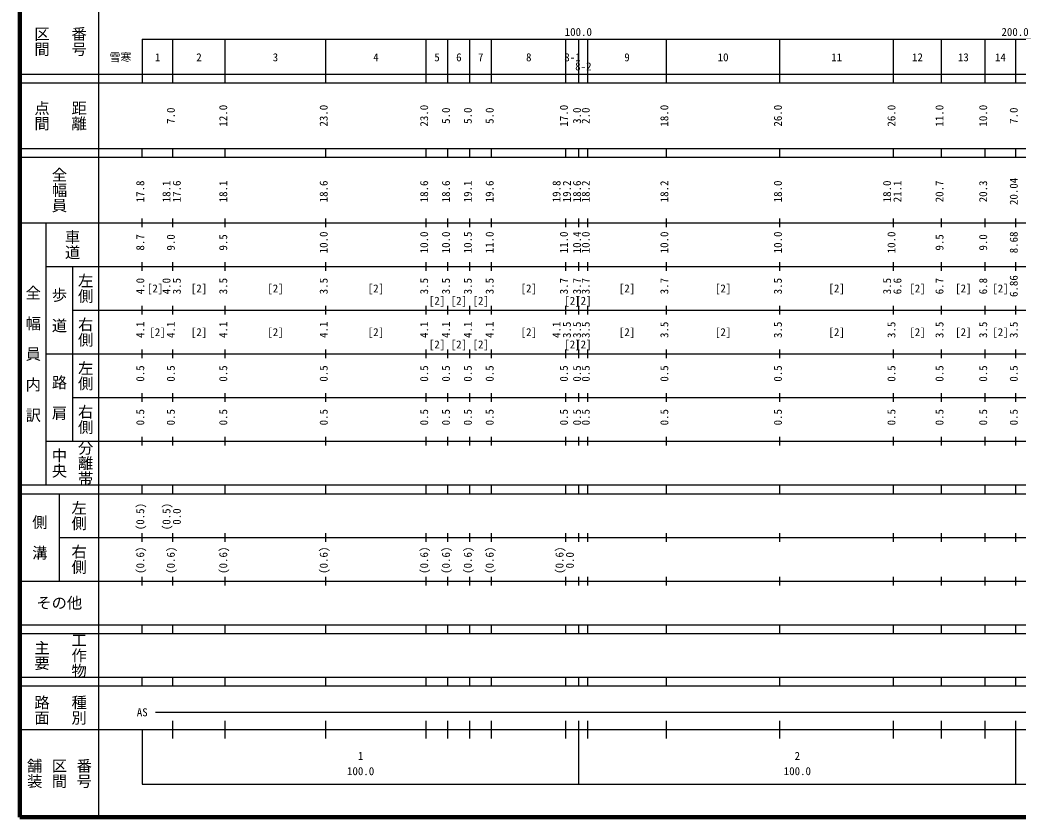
# Model space of a CAD drawing. Units: millimetres on the paper, enlarged 1000 times. Extents: x 40000 to 680000, y 20000 to 380000.
# Drawn here: x 40000 to 268528, y 20000 to 202409 of the extents above; entities that cross this region are included whole.
import ezdxf
from ezdxf.enums import TextEntityAlignment as Align

# ---------------------------------------------------------------- set-up
doc = ezdxf.new("R2010")
doc.units = ezdxf.units.MM
doc.header["$LTSCALE"] = 1000
doc.layers.add('M-TTL', color=2, linetype='Continuous', lineweight=140)
doc.layers.add('M-TTL-BAND', color=7, linetype='Continuous', lineweight=25)
doc.styles.add('@ＭＳ ゴシック', font='')
doc.styles.add('ＭＳ ゴシック', font='')
doc.styles.get('@ＭＳ ゴシック').set_extended_font_data('@MS Gothic')
doc.styles.get('ＭＳ ゴシック').set_extended_font_data('MS Gothic')

msp = doc.modelspace()

# ---------------------------------------------------------------- linework, layer by layer
at = {"layer": 'M-TTL'}
for p, q in [((40000, 380000), (40000, 20000)), ((40000, 20000), (680000, 20000))]:
    msp.add_line(p, q, dxfattribs=at)
at = {"layer": 'M-TTL-BAND'}
for p, q in [((58000, 370000), (58000, 20000)), ((68000, 198000), (579000, 198000)), ((68000, 198000), (68000, 188000)), ((75000, 188000), (75000, 198000)), ((87000, 188000), (87000, 198000)), ((110000, 188000), (110000, 198000)), ((133000, 188000), (133000, 198000)), ((138000, 188000), (138000, 198000)), ((143000, 188000), (143000, 198000)), ((148000, 188000), (148000, 198000)), ((165000, 188000), (165000, 198000)), ((168000, 188000), (168000, 198000)), ((170000, 188000), (170000, 198000)), ((188000, 188000), (188000, 198000)), ((214000, 188000), (214000, 198000)), ((240000, 188000), (240000, 198000)), ((251000, 188000), (251000, 198000)), ((261000, 188000), (261000, 198000)), ((268000, 188000), (268000, 198000)), ((40000, 190000), (579000, 190000)), ((40000, 188000), (579000, 188000)), ((40000, 173000), (579000, 173000)), ((68000, 171000), (68000, 173000)), ((75000, 171000), (75000, 173000)), ((87000, 171000), (87000, 173000)), ((110000, 171000), (110000, 173000)), ((133000, 171000), (133000, 173000)), ((138000, 171000), (138000, 173000)), ((143000, 171000), (143000, 173000)), ((148000, 171000), (148000, 173000)), ((165000, 171000), (165000, 173000)), ((168000, 171000), (168000, 173000)), ((170000, 171000), (170000, 173000)), ((188000, 171000), (188000, 173000)), ((214000, 171000), (214000, 173000)), ((240000, 171000), (240000, 173000)), ((251000, 171000), (251000, 173000)), ((261000, 171000), (261000, 173000)), ((268000, 171000), (268000, 173000)), ((40000, 171000), (579000, 171000)), ((40000, 156000), (579000, 156000)), ((46000, 96000), (46000, 156000)), ((68000, 155000), (68000, 157000)), ((75000, 155000), (75000, 157000)), ((87000, 155000), (87000, 157000)), ((110000, 155000), (110000, 157000)), ((133000, 155000), (133000, 157000)), ((138000, 155000), (138000, 157000)), ((143000, 155000), (143000, 157000)), ((148000, 155000), (148000, 157000)), ((165000, 155000), (165000, 157000)), ((168000, 155000), (168000, 157000)), ((170000, 155000), (170000, 157000)), ((188000, 155000), (188000, 157000)), ((214000, 155000), (214000, 157000)), ((240000, 155000), (240000, 157000)), ((251000, 155000), (251000, 157000)), ((261000, 155000), (261000, 157000)), ((268000, 155000), (268000, 157000)), ((68000, 145000), (68000, 147000)), ((75000, 145000), (75000, 147000)), ((87000, 145000), (87000, 147000)), ((110000, 145000), (110000, 147000)), ((133000, 145000), (133000, 147000)), ((138000, 145000), (138000, 147000)), ((143000, 145000), (143000, 147000)), ((148000, 145000), (148000, 147000)), ((165000, 145000), (165000, 147000)), ((168000, 145000), (168000, 147000)), ((170000, 145000), (170000, 147000)), ((188000, 145000), (188000, 147000)), ((214000, 145000), (214000, 147000)), ((240000, 145000), (240000, 147000)), ((251000, 145000), (251000, 147000)), ((261000, 145000), (261000, 147000)), ((268000, 145000), (268000, 147000)), ((46000, 146000), (579000, 146000)), ((52000, 146000), (52000, 106000)), ((52000, 136000), (579000, 136000)), ((68000, 135000), (68000, 137000)), ((75000, 135000), (75000, 137000)), ((87000, 135000), (87000, 137000)), ((110000, 135000), (110000, 137000)), ((133000, 135000), (133000, 137000)), ((138000, 135000), (138000, 137000)), ((143000, 135000), (143000, 137000)), ((148000, 135000), (148000, 137000)), ((165000, 135000), (165000, 137000)), ((168000, 135000), (168000, 137000)), ((170000, 135000), (170000, 137000)), ((188000, 135000), (188000, 137000)), ((214000, 135000), (214000, 137000)), ((240000, 135000), (240000, 137000)), ((251000, 135000), (251000, 137000)), ((261000, 135000), (261000, 137000)), ((268000, 135000), (268000, 137000)), ((46000, 126000), (579000, 126000)), ((68000, 125000), (68000, 127000)), ((75000, 125000), (75000, 127000)), ((87000, 125000), (87000, 127000)), ((110000, 125000), (110000, 127000)), ((133000, 125000), (133000, 127000)), ((138000, 125000), (138000, 127000)), ((143000, 125000), (143000, 127000)), ((148000, 125000), (148000, 127000)), ((165000, 125000), (165000, 127000)), ((168000, 125000), (168000, 127000)), ((170000, 125000), (170000, 127000)), ((188000, 125000), (188000, 127000)), ((214000, 125000), (214000, 127000)), ((240000, 125000), (240000, 127000)), ((251000, 125000), (251000, 127000)), ((261000, 125000), (261000, 127000)), ((268000, 125000), (268000, 127000)), ((68000, 115000), (68000, 117000)), ((75000, 115000), (75000, 117000)), ((87000, 115000), (87000, 117000)), ((110000, 115000), (110000, 117000)), ((133000, 115000), (133000, 117000)), ((138000, 115000), (138000, 117000)), ((143000, 115000), (143000, 117000)), ((148000, 115000), (148000, 117000)), ((165000, 115000), (165000, 117000)), ((168000, 115000), (168000, 117000)), ((170000, 115000), (170000, 117000)), ((188000, 115000), (188000, 117000)), ((214000, 115000), (214000, 117000)), ((240000, 115000), (240000, 117000)), ((251000, 115000), (251000, 117000)), ((261000, 115000), (261000, 117000)), ((268000, 115000), (268000, 117000)), ((52000, 116000), (579000, 116000)), ((46000, 106000), (579000, 106000)), ((68000, 105000), (68000, 107000)), ((75000, 105000), (75000, 107000)), ((87000, 105000), (87000, 107000)), ((110000, 105000), (110000, 107000)), ((133000, 105000), (133000, 107000)), ((138000, 105000), (138000, 107000)), ((143000, 105000), (143000, 107000)), ((148000, 105000), (148000, 107000)), ((165000, 105000), (165000, 107000)), ((168000, 105000), (168000, 107000)), ((170000, 105000), (170000, 107000)), ((188000, 105000), (188000, 107000)), ((214000, 105000), (214000, 107000)), ((240000, 105000), (240000, 107000)), ((251000, 105000), (251000, 107000)), ((261000, 105000), (261000, 107000)), ((268000, 105000), (268000, 107000)), ((40000, 96000), (579000, 96000)), ((68000, 94000), (68000, 96000)), ((75000, 94000), (75000, 96000)), ((87000, 94000), (87000, 96000)), ((110000, 94000), (110000, 96000)), ((133000, 94000), (133000, 96000)), ((138000, 94000), (138000, 96000)), ((143000, 94000), (143000, 96000)), ((148000, 94000), (148000, 96000)), ((165000, 94000), (165000, 96000)), ((168000, 94000), (168000, 96000)), ((170000, 94000), (170000, 96000)), ((188000, 94000), (188000, 96000)), ((214000, 94000), (214000, 96000)), ((240000, 94000), (240000, 96000)), ((251000, 94000), (251000, 96000)), ((261000, 94000), (261000, 96000)), ((268000, 94000), (268000, 96000)), ((40000, 94000), (579000, 94000)), ((49000, 94000), (49000, 74000)), ((68000, 83000), (68000, 85000)), ((75000, 83000), (75000, 85000)), ((87000, 83000), (87000, 85000)), ((110000, 83000), (110000, 85000)), ((133000, 83000), (133000, 85000)), ((138000, 83000), (138000, 85000)), ((143000, 83000), (143000, 85000)), ((148000, 83000), (148000, 85000)), ((165000, 83000), (165000, 85000)), ((168000, 83000), (168000, 85000)), ((170000, 83000), (170000, 85000)), ((188000, 83000), (188000, 85000)), ((214000, 83000), (214000, 85000)), ((240000, 83000), (240000, 85000)), ((251000, 83000), (251000, 85000)), ((261000, 83000), (261000, 85000)), ((268000, 83000), (268000, 85000)), ((49000, 84000), (579000, 84000)), ((40000, 74000), (579000, 74000)), ((68000, 73000), (68000, 75000)), ((75000, 73000), (75000, 75000)), ((87000, 73000), (87000, 75000)), ((110000, 73000), (110000, 75000)), ((133000, 73000), (133000, 75000)), ((138000, 73000), (138000, 75000)), ((143000, 73000), (143000, 75000)), ((148000, 73000), (148000, 75000)), ((165000, 73000), (165000, 75000)), ((168000, 73000), (168000, 75000)), ((170000, 73000), (170000, 75000)), ((188000, 73000), (188000, 75000)), ((214000, 73000), (214000, 75000)), ((240000, 73000), (240000, 75000)), ((251000, 73000), (251000, 75000)), ((261000, 73000), (261000, 75000)), ((268000, 73000), (268000, 75000)), ((40000, 64000), (579000, 64000)), ((68000, 62000), (68000, 64000)), ((75000, 62000), (75000, 64000)), ((87000, 62000), (87000, 64000)), ((110000, 62000), (110000, 64000)), ((133000, 62000), (133000, 64000)), ((138000, 62000), (138000, 64000)), ((143000, 62000), (143000, 64000)), ((148000, 62000), (148000, 64000)), ((165000, 62000), (165000, 64000)), ((168000, 62000), (168000, 64000)), ((170000, 62000), (170000, 64000)), ((188000, 62000), (188000, 64000)), ((214000, 62000), (214000, 64000)), ((240000, 62000), (240000, 64000)), ((251000, 62000), (251000, 64000)), ((261000, 62000), (261000, 64000)), ((268000, 62000), (268000, 64000)), ((40000, 62000), (579000, 62000)), ((40000, 52000), (579000, 52000)), ((68000, 50000), (68000, 52000)), ((75000, 50000), (75000, 52000)), ((87000, 50000), (87000, 52000)), ((110000, 50000), (110000, 52000)), ((133000, 50000), (133000, 52000)), ((138000, 50000), (138000, 52000)), ((143000, 50000), (143000, 52000)), ((148000, 50000), (148000, 52000)), ((165000, 50000), (165000, 52000)), ((168000, 50000), (168000, 52000)), ((170000, 50000), (170000, 52000)), ((188000, 50000), (188000, 52000)), ((214000, 50000), (214000, 52000)), ((240000, 50000), (240000, 52000)), ((251000, 50000), (251000, 52000)), ((261000, 50000), (261000, 52000)), ((268000, 50000), (268000, 52000)), ((40000, 50000), (579000, 50000)), ((71000, 44000), (565000, 44000)), ((75000, 38000), (75000, 42000)), ((87000, 38000), (87000, 42000)), ((110000, 38000), (110000, 42000)), ((133000, 38000), (133000, 42000)), ((138000, 38000), (138000, 42000)), ((143000, 38000), (143000, 42000)), ((148000, 38000), (148000, 42000)), ((165000, 38000), (165000, 42000)), ((168000, 27500), (168000, 42000)), ((170000, 38000), (170000, 42000)), ((188000, 38000), (188000, 42000)), ((214000, 38000), (214000, 42000)), ((240000, 38000), (240000, 42000)), ((251000, 38000), (251000, 42000)), ((261000, 38000), (261000, 42000)), ((268000, 27500), (268000, 42000)), ((40000, 40000), (579000, 40000)), ((68000, 40000), (68000, 27500)), ((68000, 27500), (579000, 27500))]:
    msp.add_line(p, q, dxfattribs=at)

# ---------------------------------------------------------------- texts
at = {"layer": 'M-TTL-BAND', "style": '@ＭＳ ゴシック'}
for s, p in [('区間', (45000, 197500)), ('番号', (53500, 197500)), ('点間', (45000, 180500)), ('距離', (53500, 180500)), ('全幅員', (49000, 163500)), ('車道', (52000, 151000)), ('左側', (55000, 141000)), ('全\u3000幅\u3000員\u3000内\u3000訳', (43000, 126000)), ('歩\u3000道', (49000, 136000)), ('右側', (55000, 131000)), ('左側', (55000, 121000)), ('路\u3000肩', (49000, 116000)), ('右側', (55000, 111000)), ('分離帯', (55000, 101000)), ('中央', (49000, 101000)), ('左側', (53500, 89000)), ('側\u3000溝', (44500, 84000)), ('右側', (53500, 79000)), ('工作物', (53500, 57000)), ('主要', (45000, 57000)), ('路面', (45000, 44500)), ('種別', (53500, 44500)), ('舗装', (43333, 30000)), ('区間', (49000, 30000)), ('番号', (54667, 30000))]:
    msp.add_text(s, height=2566, rotation=270, dxfattribs=at).set_placement(p, align=Align.MIDDLE_CENTER)
at = {"layer": 'M-TTL-BAND', "style": 'ＭＳ ゴシック'}
for s, p in [('100.0', (167844, 198195)), ('200.0', (267844, 198195)), ('雪寒', (63017, 192405)), ('1', (71500, 192405)), ('2', (81000, 192405)), ('3', (98500, 192405)), ('4', (121500, 192405)), ('5', (135500, 192405)), ('6', (140500, 192405)), ('7', (145500, 192405)), ('8', (156500, 192405)), ('8-1', (166500, 192405)), ('9', (179000, 192405)), ('10', (201000, 192405)), ('11', (227000, 192405)), ('12', (245500, 192405)), ('13', (256000, 192405)), ('14', (264500, 192405)), ('8-2', (169000, 190321)), ('[2]', (70943, 139500)), ('[2]', (81000, 139500)), ('[2]', (98500, 139500)), ('[2]', (121500, 139500)), ('[2]', (156500, 139500)), ('[2]', (179000, 139500)), ('[2]', (201000, 139500)), ('[2]', (227000, 139500)), ('[2]', (245500, 139500)), ('[2]', (256000, 139500)), ('[2]', (264500, 139500)), ('[2]', (135500, 136690)), ('[2]', (140500, 136690)), ('[2]', (145500, 136690)), ('[2]', (166500, 136690)), ('[2]', (169000, 136690)), ('[2]', (71500, 129500)), ('[2]', (81000, 129500)), ('[2]', (98500, 129500)), ('[2]', (121500, 129500)), ('[2]', (156500, 129500)), ('[2]', (179000, 129500)), ('[2]', (201000, 129500)), ('[2]', (227000, 129500)), ('[2]', (245500, 129500)), ('[2]', (256000, 129500)), ('[2]', (264500, 129500)), ('[2]', (135500, 126690)), ('[2]', (140500, 126690)), ('[2]', (145500, 126690)), ('[2]', (166500, 126690)), ('[2]', (169000, 126690)), ('AS', (68000, 42500)), ('1', (118000, 32523)), ('2', (218000, 32523)), ('100.0', (118000, 29033)), ('100.0', (218000, 29033))]:
    msp.add_text(s, height=1833, dxfattribs=at).set_placement(p, align=Align.BOTTOM_CENTER)
for s, p in [('12.0', (88000, 180500)), ('23.0', (111000, 180500)), ('23.0', (134000, 180500)), ('17.0', (166000, 180500)), ('18.0', (189000, 180500)), ('26.0', (215000, 180500)), ('26.0', (241000, 180500)), ('11.0', (252000, 180500)), ('10.0', (262000, 180500)), ('7.0', (76000, 180500)), ('5.0', (139000, 180500)), ('5.0', (144000, 180500)), ('5.0', (149000, 180500)), ('3.0', (169000, 180500)), ('2.0', (171000, 180500)), ('7.0', (269000, 180500)), ('17.8', (69000, 163174)), ('18.1', (75000, 163174)), ('17.6', (77370, 163174)), ('18.1', (88000, 163174)), ('18.6', (111000, 163174)), ('18.6', (134000, 163174)), ('18.6', (139000, 163174)), ('19.1', (144000, 163174)), ('19.6', (149000, 163174)), ('19.8', (164316, 163174)), ('19.2', (166686, 163174)), ('18.6', (169000, 163174)), ('18.2', (171000, 163174)), ('18.2', (189000, 163174)), ('18.0', (215000, 163174)), ('18.0', (240000, 163174)), ('21.1', (242370, 163174)), ('20.7', (252000, 163174)), ('20.3', (262000, 163174)), ('20.04', (269000, 163174)), ('8.7', (69000, 151500)), ('9.0', (76000, 151500)), ('9.5', (88000, 151500)), ('10.0', (111000, 151500)), ('10.0', (134000, 151500)), ('10.0', (139000, 151500)), ('10.5', (144000, 151500)), ('11.0', (149000, 151500)), ('11.0', (166000, 151500)), ('10.4', (169000, 151500)), ('10.0', (171000, 151500)), ('10.0', (189000, 151500)), ('10.0', (215000, 151500)), ('10.0', (241000, 151500)), ('9.5', (252000, 151500)), ('9.0', (262000, 151500)), ('8.68', (269000, 151500)), ('4.0', (69000, 141500)), ('4.0', (75000, 141500)), ('3.5', (77370, 141500)), ('3.5', (88000, 141500)), ('3.5', (111000, 141500)), ('3.5', (134000, 141500)), ('3.5', (139000, 141500)), ('3.5', (144000, 141500)), ('3.5', (149000, 141500)), ('3.7', (166000, 141500)), ('3.7', (169000, 141500)), ('3.7', (171000, 141500)), ('3.7', (189000, 141500)), ('3.5', (215000, 141500)), ('3.5', (240000, 141500)), ('6.6', (242370, 141500)), ('6.7', (252000, 141500)), ('6.8', (262000, 141500)), ('6.86', (269000, 141500)), ('4.1', (69000, 131500)), ('4.1', (76000, 131500)), ('4.1', (88000, 131500)), ('4.1', (111000, 131500)), ('4.1', (134000, 131500)), ('4.1', (139000, 131500)), ('4.1', (144000, 131500)), ('4.1', (149000, 131500)), ('4.1', (164316, 131500)), ('3.5', (166686, 131500)), ('3.5', (169000, 131500)), ('3.5', (171000, 131500)), ('3.5', (189000, 131500)), ('3.5', (215000, 131500)), ('3.5', (241000, 131500)), ('3.5', (252000, 131500)), ('3.5', (262000, 131500)), ('3.5', (269000, 131500)), ('0.5', (69000, 121500)), ('0.5', (76000, 121500)), ('0.5', (88000, 121500)), ('0.5', (111000, 121500)), ('0.5', (134000, 121500)), ('0.5', (139000, 121500)), ('0.5', (144000, 121500)), ('0.5', (149000, 121500)), ('0.5', (166000, 121500)), ('0.5', (169000, 121500)), ('0.5', (171000, 121500)), ('0.5', (189000, 121500)), ('0.5', (215000, 121500)), ('0.5', (241000, 121500)), ('0.5', (252000, 121500)), ('0.5', (262000, 121500)), ('0.5', (269000, 121500)), ('0.5', (69000, 111500)), ('0.5', (76000, 111500)), ('0.5', (88000, 111500)), ('0.5', (111000, 111500)), ('0.5', (134000, 111500)), ('0.5', (139000, 111500)), ('0.5', (144000, 111500)), ('0.5', (149000, 111500)), ('0.5', (166000, 111500)), ('0.5', (169000, 111500)), ('0.5', (171000, 111500)), ('0.5', (189000, 111500)), ('0.5', (215000, 111500)), ('0.5', (241000, 111500)), ('0.5', (252000, 111500)), ('0.5', (262000, 111500)), ('0.5', (269000, 111500)), ('(0.5)', (69000, 88764)), ('(0.5)', (75000, 88764)), ('0.0', (77370, 88764)), ('(0.6)', (69000, 78764)), ('(0.6)', (76000, 78764)), ('(0.6)', (88000, 78764)), ('(0.6)', (111000, 78764)), ('(0.6)', (134000, 78764)), ('(0.6)', (139000, 78764)), ('(0.6)', (144000, 78764)), ('(0.6)', (149000, 78764)), ('(0.6)', (165000, 78764)), ('0.0', (167370, 78764))]:
    msp.add_text(s, height=1833, rotation=90, dxfattribs=at).set_placement(p, align=Align.BOTTOM_CENTER)
msp.add_text('その他', height=2566, dxfattribs=at).set_placement((49000, 69000), align=Align.MIDDLE_CENTER)

doc.saveas('drawing.dxf')
